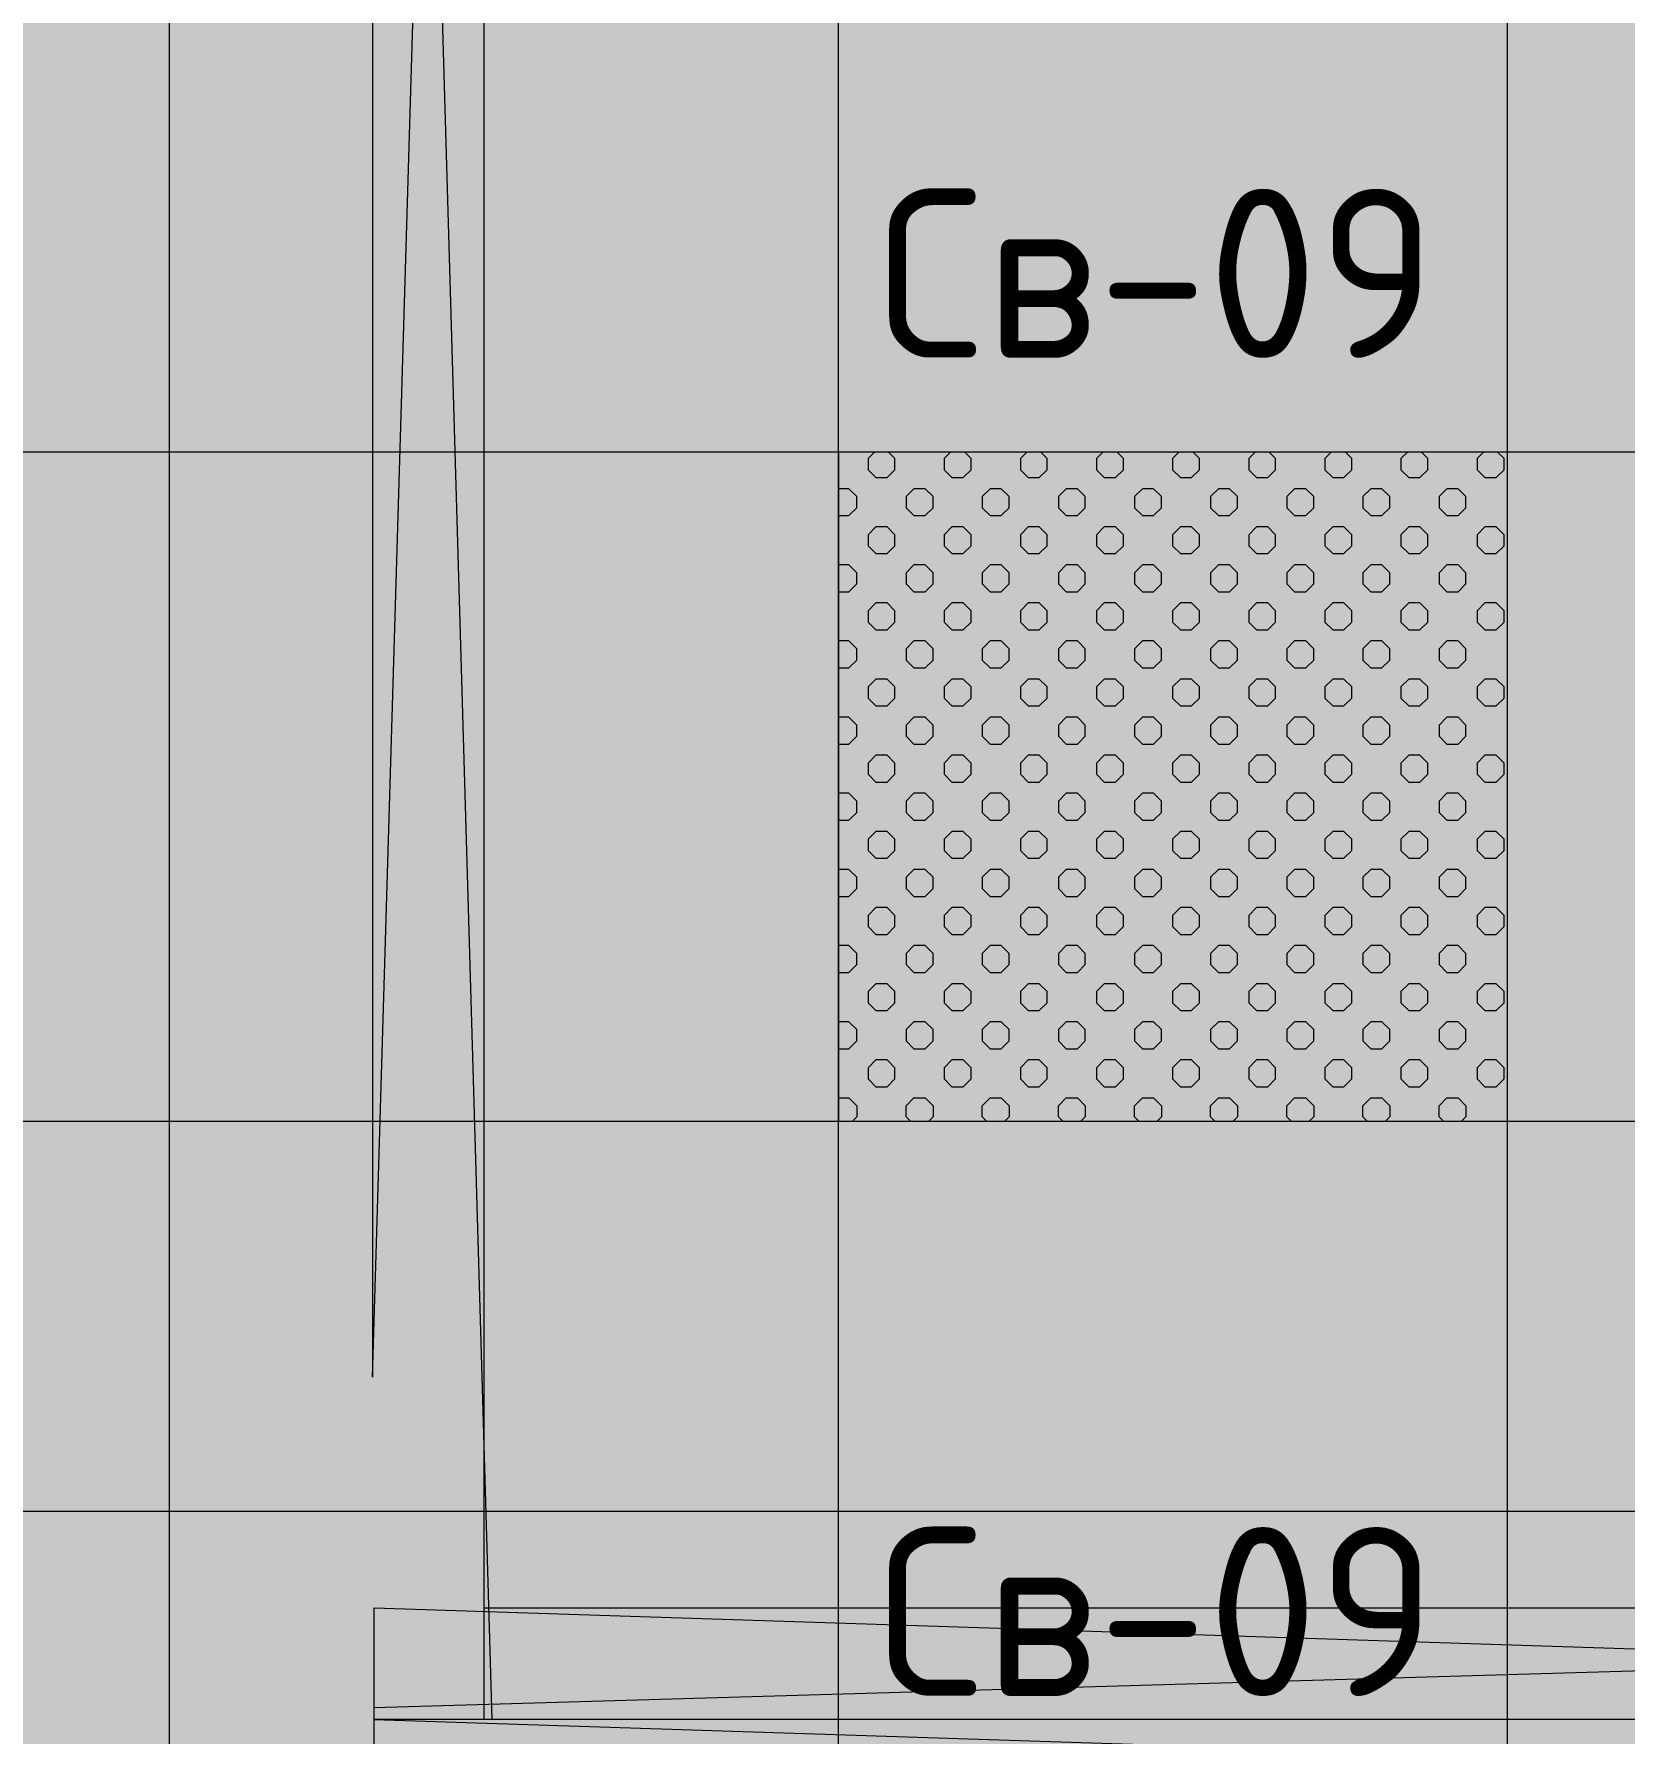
# Model space of a CAD drawing. Header units: millimetres. Extents: x -13069 to 207500, y -71366 to 56785.
# Drawn here: x 170555 to 171982, y 34925 to 36448 of the extents above; entities that cross this region are included whole.
import ezdxf

# ---------------------------------------------------------------- set-up
doc = ezdxf.new("R2010")
doc.units = ezdxf.units.MM
doc.layers.add('PDF _Потолки', color=7, linetype='Continuous', lineweight=5, true_color=0x535353)
doc.layers.add('PDF _Ригели', color=7, linetype='Continuous', true_color=0x959595)
doc.layers.add('PDF _светильники', color=7, linetype='Continuous', true_color=0xffffff)
doc.layers.add('PDF _Текст', color=7, linetype='Continuous')
doc.styles.add('PDF GOST Common', font='GOST_Common.ttf')

msp = doc.modelspace()

# ---------------------------------------------------------------- hatches: boundary and pattern name
at = {"layer": 'PDF _Потолки', "true_color": 0xcae6ff, "transparency": 33554559}
msp.add_hatch(color=254, dxfattribs=at).paths.add_polyline_path([(167977.922, 35239.842), (167977.922, 36244.642), (170279.521, 36244.642), (170279.521, 34656.742), (170429.521, 34656.742), (170429.521, 38515.443), (171388.92, 38499.243), (171388.92, 38361.943), (171808.921, 38361.943), (171808.921, 38492.143), (171925.12, 38490.142), (171910.02, 42957.142), (173810.319, 42957.142), (173840.519, 39227.542), (173296.72, 39236.743), (173283.525, 38467.242), (173299.723, 36362.342), (173843.724, 36362.643), (173858.525, 34529.142), (173713.322, 34529.142), (173713.322, 33554.843), (170429.521, 33554.643), (168905.925, 33554.643), (168905.925, 35239.842)])

# ---------------------------------------------------------------- linework, layer by layer
at = {"layer": 'PDF _Потолки', "color": 7, "lineweight": 13}
for points in [[(170676.622, 38511.27), (170676.622, 33554.658)], [(171276.622, 38501.139), (171276.622, 33554.742)], [(171876.622, 38490.977), (171876.622, 33554.742)], [(173846.025, 36073.342), (170429.521, 36073.342)], [(173850.903, 35473.342), (170429.521, 35473.342)]]:
    msp.add_lwpolyline(points, dxfattribs=at)
at = {"layer": 'PDF _Ригели', "lineweight": 18}
for points in [[(170959.22, 35037.142), (173939.219, 35037.142), (173939.219, 34937.142), (170860.52, 34937.142), (170860.52, 35037.142), (173939.219, 34937.142), (170959.22, 34937.142), (170959.22, 38604.942), (170859.22, 38604.942), (170859.22, 35243.942), (170959.22, 38604.942)], [(170859.22, 38604.942), (170966.124, 34937.142)], [(168815.025, 35123.942), (173853.721, 35123.942)], [(173939.219, 35037.142), (170860.52, 34947.442)], [(173099.223, 34912.643), (173939.219, 34937.142), (173939.219, 34912.643), (170860.52, 34912.643), (170860.52, 34937.142), (171614.219, 34912.643)]]:
    msp.add_lwpolyline(points, dxfattribs=at)
at = {"layer": 'PDF _светильники', "color": 7, "lineweight": 13}
msp.add_lwpolyline([(171277.122, 35473.442), (171877.122, 35473.442), (171877.122, 36073.442), (171277.122, 36073.442)], close=True, dxfattribs=at)
at = {"layer": 'PDF _светильники', "lineweight": 20}
for points in [[(171309.22, 36073.442), (171303.52, 36067.742), (171303.52, 36057.742), (171310.624, 36050.642), (171320.622, 36050.642), (171327.623, 36057.742), (171327.623, 36067.742), (171321.922, 36073.442)], [(171377.525, 36073.442), (171371.824, 36067.742), (171371.824, 36057.742), (171378.819, 36050.642), (171388.822, 36050.642), (171395.921, 36057.742), (171395.921, 36067.742), (171390.22, 36073.442)], [(171445.823, 36073.442), (171440.123, 36067.742), (171440.123, 36057.742), (171447.123, 36050.642), (171457.121, 36050.642), (171464.219, 36057.742), (171464.219, 36067.742), (171458.525, 36073.442)], [(171514.122, 36073.442), (171508.323, 36067.742), (171508.323, 36057.742), (171515.422, 36050.642), (171525.419, 36050.642), (171532.524, 36057.742), (171532.524, 36067.742), (171526.823, 36073.442)], [(171582.322, 36073.442), (171576.622, 36067.742), (171576.622, 36057.742), (171583.72, 36050.642), (171593.724, 36050.642), (171600.822, 36057.742), (171600.822, 36067.742), (171595.024, 36073.442)], [(171650.621, 36073.442), (171644.92, 36067.742), (171644.92, 36057.742), (171652.024, 36050.642), (171662.022, 36050.642), (171669.12, 36057.742), (171669.12, 36067.742), (171663.322, 36073.442)], [(171718.919, 36073.442), (171713.224, 36067.742), (171713.224, 36057.742), (171720.323, 36050.642), (171730.32, 36050.642), (171737.321, 36057.742), (171737.321, 36067.742), (171731.62, 36073.442)], [(171787.223, 36073.442), (171781.523, 36067.742), (171781.523, 36057.742), (171788.523, 36050.642), (171798.521, 36050.642), (171805.619, 36057.742), (171805.619, 36067.742), (171799.925, 36073.442)], [(171855.522, 36073.442), (171849.821, 36067.742), (171849.821, 36057.742), (171856.822, 36050.642), (171866.819, 36050.642), (171873.924, 36057.742), (171873.924, 36067.742), (171868.223, 36073.442)], [(171277.122, 36016.542), (171286.424, 36016.542), (171293.522, 36023.641), (171293.522, 36033.642), (171286.424, 36040.643), (171277.122, 36040.643)], [(171277.122, 35948.242), (171286.424, 35948.242), (171293.522, 35955.342), (171293.522, 35965.342), (171286.424, 35972.442), (171277.122, 35972.442)], [(171277.122, 35879.942), (171286.424, 35879.942), (171293.522, 35887.042), (171293.522, 35897.042), (171286.424, 35904.142), (171277.122, 35904.142)], [(171277.122, 35811.642), (171286.424, 35811.642), (171293.522, 35818.742), (171293.522, 35828.742), (171286.424, 35835.842), (171277.122, 35835.842)], [(171277.122, 35743.443), (171286.424, 35743.443), (171293.522, 35750.442), (171293.522, 35760.443), (171286.424, 35767.543), (171277.122, 35767.543)], [(171277.122, 35675.143), (171286.424, 35675.143), (171293.522, 35682.243), (171293.522, 35692.242), (171286.424, 35699.243), (171277.122, 35699.243)], [(171277.122, 35606.842), (171286.424, 35606.842), (171293.522, 35613.941), (171293.522, 35623.942), (171286.424, 35630.943), (171277.122, 35630.943)], [(171277.122, 35538.542), (171286.424, 35538.542), (171293.522, 35545.642), (171293.522, 35555.642), (171286.424, 35562.742), (171277.122, 35562.742)], [(171277.122, 35494.442), (171286.424, 35494.442), (171293.522, 35487.342), (171293.522, 35477.342), (171289.622, 35473.442)], [(171341.52, 35473.442), (171337.62, 35477.342), (171337.62, 35487.342), (171344.725, 35494.442), (171354.722, 35494.442), (171361.821, 35487.342), (171361.821, 35477.342), (171357.92, 35473.442)], [(171409.825, 35473.442), (171405.925, 35477.342), (171405.925, 35487.342), (171413.023, 35494.442), (171423.02, 35494.442), (171430.119, 35487.342), (171430.119, 35477.342), (171426.225, 35473.442)], [(171478.123, 35473.442), (171474.223, 35477.342), (171474.223, 35487.342), (171481.321, 35494.442), (171491.319, 35494.442), (171498.32, 35487.342), (171498.32, 35477.342), (171494.523, 35473.442)], [(171546.324, 35473.442), (171542.521, 35477.342), (171542.521, 35487.342), (171549.62, 35494.442), (171559.623, 35494.442), (171566.624, 35487.342), (171566.624, 35477.342), (171562.822, 35473.442)], [(171614.622, 35473.442), (171610.82, 35477.342), (171610.82, 35487.342), (171617.82, 35494.442), (171627.824, 35494.442), (171634.922, 35487.342), (171634.922, 35477.342), (171631.022, 35473.442)], [(171682.92, 35473.442), (171679.124, 35477.342), (171679.124, 35487.342), (171686.125, 35494.442), (171696.122, 35494.442), (171703.221, 35487.342), (171703.221, 35477.342), (171699.321, 35473.442)], [(171751.225, 35473.442), (171747.325, 35477.342), (171747.325, 35487.342), (171754.423, 35494.442), (171764.421, 35494.442), (171771.519, 35487.342), (171771.519, 35477.342), (171767.619, 35473.442)], [(171819.523, 35473.442), (171815.623, 35477.342), (171815.623, 35487.342), (171822.721, 35494.442), (171832.719, 35494.442), (171839.823, 35487.342), (171839.823, 35477.342), (171835.923, 35473.442)]]:
    msp.add_lwpolyline(points, dxfattribs=at)
for points in [[(171361.821, 36033.642), (171354.722, 36040.643), (171344.725, 36040.643), (171337.62, 36033.642), (171337.62, 36023.641), (171344.725, 36016.542), (171354.722, 36016.542), (171361.821, 36023.641)], [(171430.119, 36033.642), (171423.02, 36040.643), (171413.023, 36040.643), (171405.925, 36033.642), (171405.925, 36023.641), (171413.023, 36016.542), (171423.02, 36016.542), (171430.119, 36023.641)], [(171498.32, 36033.642), (171491.319, 36040.643), (171481.321, 36040.643), (171474.223, 36033.642), (171474.223, 36023.641), (171481.321, 36016.542), (171491.319, 36016.542), (171498.32, 36023.641)], [(171566.624, 36033.642), (171559.623, 36040.643), (171549.62, 36040.643), (171542.521, 36033.642), (171542.521, 36023.641), (171549.62, 36016.542), (171559.623, 36016.542), (171566.624, 36023.641)], [(171634.922, 36033.642), (171627.824, 36040.643), (171617.82, 36040.643), (171610.82, 36033.642), (171610.82, 36023.641), (171617.82, 36016.542), (171627.824, 36016.542), (171634.922, 36023.641)], [(171703.221, 36033.642), (171696.122, 36040.643), (171686.125, 36040.643), (171679.124, 36033.642), (171679.124, 36023.641), (171686.125, 36016.542), (171696.122, 36016.542), (171703.221, 36023.641)], [(171771.519, 36033.642), (171764.421, 36040.643), (171754.423, 36040.643), (171747.325, 36033.642), (171747.325, 36023.641), (171754.423, 36016.542), (171764.421, 36016.542), (171771.519, 36023.641)], [(171839.823, 36033.642), (171832.719, 36040.643), (171822.721, 36040.643), (171815.623, 36033.642), (171815.623, 36023.641), (171822.721, 36016.542), (171832.719, 36016.542), (171839.823, 36023.641)], [(171327.623, 35999.443), (171320.622, 36006.542), (171310.624, 36006.542), (171303.52, 35999.443), (171303.52, 35989.442), (171310.624, 35982.443), (171320.622, 35982.443), (171327.623, 35989.442)], [(171395.921, 35999.443), (171388.822, 36006.542), (171378.819, 36006.542), (171371.824, 35999.443), (171371.824, 35989.442), (171378.819, 35982.443), (171388.822, 35982.443), (171395.921, 35989.442)], [(171464.219, 35999.443), (171457.121, 36006.542), (171447.123, 36006.542), (171440.123, 35999.443), (171440.123, 35989.442), (171447.123, 35982.443), (171457.121, 35982.443), (171464.219, 35989.442)], [(171532.524, 35999.443), (171525.419, 36006.542), (171515.422, 36006.542), (171508.323, 35999.443), (171508.323, 35989.442), (171515.422, 35982.443), (171525.419, 35982.443), (171532.524, 35989.442)], [(171600.822, 35999.443), (171593.724, 36006.542), (171583.72, 36006.542), (171576.622, 35999.443), (171576.622, 35989.442), (171583.72, 35982.443), (171593.724, 35982.443), (171600.822, 35989.442)], [(171669.12, 35999.443), (171662.022, 36006.542), (171652.024, 36006.542), (171644.92, 35999.443), (171644.92, 35989.442), (171652.024, 35982.443), (171662.022, 35982.443), (171669.12, 35989.442)], [(171737.321, 35999.443), (171730.32, 36006.542), (171720.323, 36006.542), (171713.224, 35999.443), (171713.224, 35989.442), (171720.323, 35982.443), (171730.32, 35982.443), (171737.321, 35989.442)], [(171805.619, 35999.443), (171798.521, 36006.542), (171788.523, 36006.542), (171781.523, 35999.443), (171781.523, 35989.442), (171788.523, 35982.443), (171798.521, 35982.443), (171805.619, 35989.442)], [(171873.924, 35999.443), (171866.819, 36006.542), (171856.822, 36006.542), (171849.821, 35999.443), (171849.821, 35989.442), (171856.822, 35982.443), (171866.819, 35982.443), (171873.924, 35989.442)], [(171361.821, 35965.342), (171354.722, 35972.442), (171344.725, 35972.442), (171337.62, 35965.342), (171337.62, 35955.342), (171344.725, 35948.242), (171354.722, 35948.242), (171361.821, 35955.342)], [(171430.119, 35965.342), (171423.02, 35972.442), (171413.023, 35972.442), (171405.925, 35965.342), (171405.925, 35955.342), (171413.023, 35948.242), (171423.02, 35948.242), (171430.119, 35955.342)], [(171498.32, 35965.342), (171491.319, 35972.442), (171481.321, 35972.442), (171474.223, 35965.342), (171474.223, 35955.342), (171481.321, 35948.242), (171491.319, 35948.242), (171498.32, 35955.342)], [(171566.624, 35965.342), (171559.623, 35972.442), (171549.62, 35972.442), (171542.521, 35965.342), (171542.521, 35955.342), (171549.62, 35948.242), (171559.623, 35948.242), (171566.624, 35955.342)], [(171634.922, 35965.342), (171627.824, 35972.442), (171617.82, 35972.442), (171610.82, 35965.342), (171610.82, 35955.342), (171617.82, 35948.242), (171627.824, 35948.242), (171634.922, 35955.342)], [(171703.221, 35965.342), (171696.122, 35972.442), (171686.125, 35972.442), (171679.124, 35965.342), (171679.124, 35955.342), (171686.125, 35948.242), (171696.122, 35948.242), (171703.221, 35955.342)], [(171771.519, 35965.342), (171764.421, 35972.442), (171754.423, 35972.442), (171747.325, 35965.342), (171747.325, 35955.342), (171754.423, 35948.242), (171764.421, 35948.242), (171771.519, 35955.342)], [(171839.823, 35965.342), (171832.719, 35972.442), (171822.721, 35972.442), (171815.623, 35965.342), (171815.623, 35955.342), (171822.721, 35948.242), (171832.719, 35948.242), (171839.823, 35955.342)], [(171327.623, 35931.143), (171320.622, 35938.243), (171310.624, 35938.243), (171303.52, 35931.143), (171303.52, 35921.142), (171310.624, 35914.143), (171320.622, 35914.143), (171327.623, 35921.142)], [(171395.921, 35931.143), (171388.822, 35938.243), (171378.819, 35938.243), (171371.824, 35931.143), (171371.824, 35921.142), (171378.819, 35914.143), (171388.822, 35914.143), (171395.921, 35921.142)], [(171464.219, 35931.143), (171457.121, 35938.243), (171447.123, 35938.243), (171440.123, 35931.143), (171440.123, 35921.142), (171447.123, 35914.143), (171457.121, 35914.143), (171464.219, 35921.142)], [(171532.524, 35931.143), (171525.419, 35938.243), (171515.422, 35938.243), (171508.323, 35931.143), (171508.323, 35921.142), (171515.422, 35914.143), (171525.419, 35914.143), (171532.524, 35921.142)], [(171600.822, 35931.143), (171593.724, 35938.243), (171583.72, 35938.243), (171576.622, 35931.143), (171576.622, 35921.142), (171583.72, 35914.143), (171593.724, 35914.143), (171600.822, 35921.142)], [(171669.12, 35931.143), (171662.022, 35938.243), (171652.024, 35938.243), (171644.92, 35931.143), (171644.92, 35921.142), (171652.024, 35914.143), (171662.022, 35914.143), (171669.12, 35921.142)], [(171737.321, 35931.143), (171730.32, 35938.243), (171720.323, 35938.243), (171713.224, 35931.143), (171713.224, 35921.142), (171720.323, 35914.143), (171730.32, 35914.143), (171737.321, 35921.142)], [(171805.619, 35931.143), (171798.521, 35938.243), (171788.523, 35938.243), (171781.523, 35931.143), (171781.523, 35921.142), (171788.523, 35914.143), (171798.521, 35914.143), (171805.619, 35921.142)], [(171873.924, 35931.143), (171866.819, 35938.243), (171856.822, 35938.243), (171849.821, 35931.143), (171849.821, 35921.142), (171856.822, 35914.143), (171866.819, 35914.143), (171873.924, 35921.142)], [(171361.821, 35897.042), (171354.722, 35904.142), (171344.725, 35904.142), (171337.62, 35897.042), (171337.62, 35887.042), (171344.725, 35879.942), (171354.722, 35879.942), (171361.821, 35887.042)], [(171430.119, 35897.042), (171423.02, 35904.142), (171413.023, 35904.142), (171405.925, 35897.042), (171405.925, 35887.042), (171413.023, 35879.942), (171423.02, 35879.942), (171430.119, 35887.042)], [(171498.32, 35897.042), (171491.319, 35904.142), (171481.321, 35904.142), (171474.223, 35897.042), (171474.223, 35887.042), (171481.321, 35879.942), (171491.319, 35879.942), (171498.32, 35887.042)], [(171566.624, 35897.042), (171559.623, 35904.142), (171549.62, 35904.142), (171542.521, 35897.042), (171542.521, 35887.042), (171549.62, 35879.942), (171559.623, 35879.942), (171566.624, 35887.042)], [(171634.922, 35897.042), (171627.824, 35904.142), (171617.82, 35904.142), (171610.82, 35897.042), (171610.82, 35887.042), (171617.82, 35879.942), (171627.824, 35879.942), (171634.922, 35887.042)], [(171703.221, 35897.042), (171696.122, 35904.142), (171686.125, 35904.142), (171679.124, 35897.042), (171679.124, 35887.042), (171686.125, 35879.942), (171696.122, 35879.942), (171703.221, 35887.042)], [(171771.519, 35897.042), (171764.421, 35904.142), (171754.423, 35904.142), (171747.325, 35897.042), (171747.325, 35887.042), (171754.423, 35879.942), (171764.421, 35879.942), (171771.519, 35887.042)], [(171839.823, 35897.042), (171832.719, 35904.142), (171822.721, 35904.142), (171815.623, 35897.042), (171815.623, 35887.042), (171822.721, 35879.942), (171832.719, 35879.942), (171839.823, 35887.042)], [(171327.623, 35862.942), (171320.622, 35869.943), (171310.624, 35869.943), (171303.52, 35862.942), (171303.52, 35852.943), (171310.624, 35845.841), (171320.622, 35845.841), (171327.623, 35852.943)], [(171395.921, 35862.942), (171388.822, 35869.943), (171378.819, 35869.943), (171371.824, 35862.942), (171371.824, 35852.943), (171378.819, 35845.841), (171388.822, 35845.841), (171395.921, 35852.943)], [(171464.219, 35862.942), (171457.121, 35869.943), (171447.123, 35869.943), (171440.123, 35862.942), (171440.123, 35852.943), (171447.123, 35845.841), (171457.121, 35845.841), (171464.219, 35852.943)], [(171532.524, 35862.942), (171525.419, 35869.943), (171515.422, 35869.943), (171508.323, 35862.942), (171508.323, 35852.943), (171515.422, 35845.841), (171525.419, 35845.841), (171532.524, 35852.943)], [(171600.822, 35862.942), (171593.724, 35869.943), (171583.72, 35869.943), (171576.622, 35862.942), (171576.622, 35852.943), (171583.72, 35845.841), (171593.724, 35845.841), (171600.822, 35852.943)], [(171669.12, 35862.942), (171662.022, 35869.943), (171652.024, 35869.943), (171644.92, 35862.942), (171644.92, 35852.943), (171652.024, 35845.841), (171662.022, 35845.841), (171669.12, 35852.943)], [(171737.321, 35862.942), (171730.32, 35869.943), (171720.323, 35869.943), (171713.224, 35862.942), (171713.224, 35852.943), (171720.323, 35845.841), (171730.32, 35845.841), (171737.321, 35852.943)], [(171805.619, 35862.942), (171798.521, 35869.943), (171788.523, 35869.943), (171781.523, 35862.942), (171781.523, 35852.943), (171788.523, 35845.841), (171798.521, 35845.841), (171805.619, 35852.943)], [(171873.924, 35862.942), (171866.819, 35869.943), (171856.822, 35869.943), (171849.821, 35862.942), (171849.821, 35852.943), (171856.822, 35845.841), (171866.819, 35845.841), (171873.924, 35852.943)], [(171361.821, 35828.742), (171354.722, 35835.842), (171344.725, 35835.842), (171337.62, 35828.742), (171337.62, 35818.742), (171344.725, 35811.642), (171354.722, 35811.642), (171361.821, 35818.742)], [(171430.119, 35828.742), (171423.02, 35835.842), (171413.023, 35835.842), (171405.925, 35828.742), (171405.925, 35818.742), (171413.023, 35811.642), (171423.02, 35811.642), (171430.119, 35818.742)], [(171498.32, 35828.742), (171491.319, 35835.842), (171481.321, 35835.842), (171474.223, 35828.742), (171474.223, 35818.742), (171481.321, 35811.642), (171491.319, 35811.642), (171498.32, 35818.742)], [(171566.624, 35828.742), (171559.623, 35835.842), (171549.62, 35835.842), (171542.521, 35828.742), (171542.521, 35818.742), (171549.62, 35811.642), (171559.623, 35811.642), (171566.624, 35818.742)], [(171634.922, 35828.742), (171627.824, 35835.842), (171617.82, 35835.842), (171610.82, 35828.742), (171610.82, 35818.742), (171617.82, 35811.642), (171627.824, 35811.642), (171634.922, 35818.742)], [(171703.221, 35828.742), (171696.122, 35835.842), (171686.125, 35835.842), (171679.124, 35828.742), (171679.124, 35818.742), (171686.125, 35811.642), (171696.122, 35811.642), (171703.221, 35818.742)], [(171771.519, 35828.742), (171764.421, 35835.842), (171754.423, 35835.842), (171747.325, 35828.742), (171747.325, 35818.742), (171754.423, 35811.642), (171764.421, 35811.642), (171771.519, 35818.742)], [(171839.823, 35828.742), (171832.719, 35835.842), (171822.721, 35835.842), (171815.623, 35828.742), (171815.623, 35818.742), (171822.721, 35811.642), (171832.719, 35811.642), (171839.823, 35818.742)], [(171327.623, 35794.642), (171320.622, 35801.643), (171310.624, 35801.643), (171303.52, 35794.642), (171303.52, 35784.642), (171310.624, 35777.542), (171320.622, 35777.542), (171327.623, 35784.642)], [(171395.921, 35794.642), (171388.822, 35801.643), (171378.819, 35801.643), (171371.824, 35794.642), (171371.824, 35784.642), (171378.819, 35777.542), (171388.822, 35777.542), (171395.921, 35784.642)], [(171464.219, 35794.642), (171457.121, 35801.643), (171447.123, 35801.643), (171440.123, 35794.642), (171440.123, 35784.642), (171447.123, 35777.542), (171457.121, 35777.542), (171464.219, 35784.642)], [(171532.524, 35794.642), (171525.419, 35801.643), (171515.422, 35801.643), (171508.323, 35794.642), (171508.323, 35784.642), (171515.422, 35777.542), (171525.419, 35777.542), (171532.524, 35784.642)], [(171600.822, 35794.642), (171593.724, 35801.643), (171583.72, 35801.643), (171576.622, 35794.642), (171576.622, 35784.642), (171583.72, 35777.542), (171593.724, 35777.542), (171600.822, 35784.642)], [(171669.12, 35794.642), (171662.022, 35801.643), (171652.024, 35801.643), (171644.92, 35794.642), (171644.92, 35784.642), (171652.024, 35777.542), (171662.022, 35777.542), (171669.12, 35784.642)], [(171737.321, 35794.642), (171730.32, 35801.643), (171720.323, 35801.643), (171713.224, 35794.642), (171713.224, 35784.642), (171720.323, 35777.542), (171730.32, 35777.542), (171737.321, 35784.642)], [(171805.619, 35794.642), (171798.521, 35801.643), (171788.523, 35801.643), (171781.523, 35794.642), (171781.523, 35784.642), (171788.523, 35777.542), (171798.521, 35777.542), (171805.619, 35784.642)], [(171873.924, 35794.642), (171866.819, 35801.643), (171856.822, 35801.643), (171849.821, 35794.642), (171849.821, 35784.642), (171856.822, 35777.542), (171866.819, 35777.542), (171873.924, 35784.642)], [(171361.821, 35760.443), (171354.722, 35767.543), (171344.725, 35767.543), (171337.62, 35760.443), (171337.62, 35750.442), (171344.725, 35743.443), (171354.722, 35743.443), (171361.821, 35750.442)], [(171430.119, 35760.443), (171423.02, 35767.543), (171413.023, 35767.543), (171405.925, 35760.443), (171405.925, 35750.442), (171413.023, 35743.443), (171423.02, 35743.443), (171430.119, 35750.442)], [(171498.32, 35760.443), (171491.319, 35767.543), (171481.321, 35767.543), (171474.223, 35760.443), (171474.223, 35750.442), (171481.321, 35743.443), (171491.319, 35743.443), (171498.32, 35750.442)], [(171566.624, 35760.443), (171559.623, 35767.543), (171549.62, 35767.543), (171542.521, 35760.443), (171542.521, 35750.442), (171549.62, 35743.443), (171559.623, 35743.443), (171566.624, 35750.442)], [(171634.922, 35760.443), (171627.824, 35767.543), (171617.82, 35767.543), (171610.82, 35760.443), (171610.82, 35750.442), (171617.82, 35743.443), (171627.824, 35743.443), (171634.922, 35750.442)], [(171703.221, 35760.443), (171696.122, 35767.543), (171686.125, 35767.543), (171679.124, 35760.443), (171679.124, 35750.442), (171686.125, 35743.443), (171696.122, 35743.443), (171703.221, 35750.442)], [(171771.519, 35760.443), (171764.421, 35767.543), (171754.423, 35767.543), (171747.325, 35760.443), (171747.325, 35750.442), (171754.423, 35743.443), (171764.421, 35743.443), (171771.519, 35750.442)], [(171839.823, 35760.443), (171832.719, 35767.543), (171822.721, 35767.543), (171815.623, 35760.443), (171815.623, 35750.442), (171822.721, 35743.443), (171832.719, 35743.443), (171839.823, 35750.442)], [(171327.623, 35726.342), (171320.622, 35733.442), (171310.624, 35733.442), (171303.52, 35726.342), (171303.52, 35716.342), (171310.624, 35709.242), (171320.622, 35709.242), (171327.623, 35716.342)], [(171395.921, 35726.342), (171388.822, 35733.442), (171378.819, 35733.442), (171371.824, 35726.342), (171371.824, 35716.342), (171378.819, 35709.242), (171388.822, 35709.242), (171395.921, 35716.342)], [(171464.219, 35726.342), (171457.121, 35733.442), (171447.123, 35733.442), (171440.123, 35726.342), (171440.123, 35716.342), (171447.123, 35709.242), (171457.121, 35709.242), (171464.219, 35716.342)], [(171532.524, 35726.342), (171525.419, 35733.442), (171515.422, 35733.442), (171508.323, 35726.342), (171508.323, 35716.342), (171515.422, 35709.242), (171525.419, 35709.242), (171532.524, 35716.342)], [(171600.822, 35726.342), (171593.724, 35733.442), (171583.72, 35733.442), (171576.622, 35726.342), (171576.622, 35716.342), (171583.72, 35709.242), (171593.724, 35709.242), (171600.822, 35716.342)], [(171669.12, 35726.342), (171662.022, 35733.442), (171652.024, 35733.442), (171644.92, 35726.342), (171644.92, 35716.342), (171652.024, 35709.242), (171662.022, 35709.242), (171669.12, 35716.342)], [(171737.321, 35726.342), (171730.32, 35733.442), (171720.323, 35733.442), (171713.224, 35726.342), (171713.224, 35716.342), (171720.323, 35709.242), (171730.32, 35709.242), (171737.321, 35716.342)], [(171805.619, 35726.342), (171798.521, 35733.442), (171788.523, 35733.442), (171781.523, 35726.342), (171781.523, 35716.342), (171788.523, 35709.242), (171798.521, 35709.242), (171805.619, 35716.342)], [(171873.924, 35726.342), (171866.819, 35733.442), (171856.822, 35733.442), (171849.821, 35726.342), (171849.821, 35716.342), (171856.822, 35709.242), (171866.819, 35709.242), (171873.924, 35716.342)], [(171361.821, 35692.242), (171354.722, 35699.243), (171344.725, 35699.243), (171337.62, 35692.242), (171337.62, 35682.243), (171344.725, 35675.143), (171354.722, 35675.143), (171361.821, 35682.243)], [(171430.119, 35692.242), (171423.02, 35699.243), (171413.023, 35699.243), (171405.925, 35692.242), (171405.925, 35682.243), (171413.023, 35675.143), (171423.02, 35675.143), (171430.119, 35682.243)], [(171498.32, 35692.242), (171491.319, 35699.243), (171481.321, 35699.243), (171474.223, 35692.242), (171474.223, 35682.243), (171481.321, 35675.143), (171491.319, 35675.143), (171498.32, 35682.243)], [(171566.624, 35692.242), (171559.623, 35699.243), (171549.62, 35699.243), (171542.521, 35692.242), (171542.521, 35682.243), (171549.62, 35675.143), (171559.623, 35675.143), (171566.624, 35682.243)], [(171634.922, 35692.242), (171627.824, 35699.243), (171617.82, 35699.243), (171610.82, 35692.242), (171610.82, 35682.243), (171617.82, 35675.143), (171627.824, 35675.143), (171634.922, 35682.243)], [(171703.221, 35692.242), (171696.122, 35699.243), (171686.125, 35699.243), (171679.124, 35692.242), (171679.124, 35682.243), (171686.125, 35675.143), (171696.122, 35675.143), (171703.221, 35682.243)], [(171771.519, 35692.242), (171764.421, 35699.243), (171754.423, 35699.243), (171747.325, 35692.242), (171747.325, 35682.243), (171754.423, 35675.143), (171764.421, 35675.143), (171771.519, 35682.243)], [(171839.823, 35692.242), (171832.719, 35699.243), (171822.721, 35699.243), (171815.623, 35692.242), (171815.623, 35682.243), (171822.721, 35675.143), (171832.719, 35675.143), (171839.823, 35682.243)], [(171327.623, 35658.042), (171320.622, 35665.142), (171310.624, 35665.142), (171303.52, 35658.042), (171303.52, 35648.042), (171310.624, 35640.942), (171320.622, 35640.942), (171327.623, 35648.042)], [(171395.921, 35658.042), (171388.822, 35665.142), (171378.819, 35665.142), (171371.824, 35658.042), (171371.824, 35648.042), (171378.819, 35640.942), (171388.822, 35640.942), (171395.921, 35648.042)], [(171464.219, 35658.042), (171457.121, 35665.142), (171447.123, 35665.142), (171440.123, 35658.042), (171440.123, 35648.042), (171447.123, 35640.942), (171457.121, 35640.942), (171464.219, 35648.042)], [(171532.524, 35658.042), (171525.419, 35665.142), (171515.422, 35665.142), (171508.323, 35658.042), (171508.323, 35648.042), (171515.422, 35640.942), (171525.419, 35640.942), (171532.524, 35648.042)], [(171600.822, 35658.042), (171593.724, 35665.142), (171583.72, 35665.142), (171576.622, 35658.042), (171576.622, 35648.042), (171583.72, 35640.942), (171593.724, 35640.942), (171600.822, 35648.042)], [(171669.12, 35658.042), (171662.022, 35665.142), (171652.024, 35665.142), (171644.92, 35658.042), (171644.92, 35648.042), (171652.024, 35640.942), (171662.022, 35640.942), (171669.12, 35648.042)], [(171737.321, 35658.042), (171730.32, 35665.142), (171720.323, 35665.142), (171713.224, 35658.042), (171713.224, 35648.042), (171720.323, 35640.942), (171730.32, 35640.942), (171737.321, 35648.042)], [(171805.619, 35658.042), (171798.521, 35665.142), (171788.523, 35665.142), (171781.523, 35658.042), (171781.523, 35648.042), (171788.523, 35640.942), (171798.521, 35640.942), (171805.619, 35648.042)], [(171873.924, 35658.042), (171866.819, 35665.142), (171856.822, 35665.142), (171849.821, 35658.042), (171849.821, 35648.042), (171856.822, 35640.942), (171866.819, 35640.942), (171873.924, 35648.042)], [(171361.821, 35623.942), (171354.722, 35630.943), (171344.725, 35630.943), (171337.62, 35623.942), (171337.62, 35613.941), (171344.725, 35606.842), (171354.722, 35606.842), (171361.821, 35613.941)], [(171430.119, 35623.942), (171423.02, 35630.943), (171413.023, 35630.943), (171405.925, 35623.942), (171405.925, 35613.941), (171413.023, 35606.842), (171423.02, 35606.842), (171430.119, 35613.941)], [(171498.32, 35623.942), (171491.319, 35630.943), (171481.321, 35630.943), (171474.223, 35623.942), (171474.223, 35613.941), (171481.321, 35606.842), (171491.319, 35606.842), (171498.32, 35613.941)], [(171566.624, 35623.942), (171559.623, 35630.943), (171549.62, 35630.943), (171542.521, 35623.942), (171542.521, 35613.941), (171549.62, 35606.842), (171559.623, 35606.842), (171566.624, 35613.941)], [(171634.922, 35623.942), (171627.824, 35630.943), (171617.82, 35630.943), (171610.82, 35623.942), (171610.82, 35613.941), (171617.82, 35606.842), (171627.824, 35606.842), (171634.922, 35613.941)], [(171703.221, 35623.942), (171696.122, 35630.943), (171686.125, 35630.943), (171679.124, 35623.942), (171679.124, 35613.941), (171686.125, 35606.842), (171696.122, 35606.842), (171703.221, 35613.941)], [(171771.519, 35623.942), (171764.421, 35630.943), (171754.423, 35630.943), (171747.325, 35623.942), (171747.325, 35613.941), (171754.423, 35606.842), (171764.421, 35606.842), (171771.519, 35613.941)], [(171839.823, 35623.942), (171832.719, 35630.943), (171822.721, 35630.943), (171815.623, 35623.942), (171815.623, 35613.941), (171822.721, 35606.842), (171832.719, 35606.842), (171839.823, 35613.941)], [(171327.623, 35589.743), (171320.622, 35596.842), (171310.624, 35596.842), (171303.52, 35589.743), (171303.52, 35579.742), (171310.624, 35572.743), (171320.622, 35572.743), (171327.623, 35579.742)], [(171395.921, 35589.743), (171388.822, 35596.842), (171378.819, 35596.842), (171371.824, 35589.743), (171371.824, 35579.742), (171378.819, 35572.743), (171388.822, 35572.743), (171395.921, 35579.742)], [(171464.219, 35589.743), (171457.121, 35596.842), (171447.123, 35596.842), (171440.123, 35589.743), (171440.123, 35579.742), (171447.123, 35572.743), (171457.121, 35572.743), (171464.219, 35579.742)], [(171532.524, 35589.743), (171525.419, 35596.842), (171515.422, 35596.842), (171508.323, 35589.743), (171508.323, 35579.742), (171515.422, 35572.743), (171525.419, 35572.743), (171532.524, 35579.742)], [(171600.822, 35589.743), (171593.724, 35596.842), (171583.72, 35596.842), (171576.622, 35589.743), (171576.622, 35579.742), (171583.72, 35572.743), (171593.724, 35572.743), (171600.822, 35579.742)], [(171669.12, 35589.743), (171662.022, 35596.842), (171652.024, 35596.842), (171644.92, 35589.743), (171644.92, 35579.742), (171652.024, 35572.743), (171662.022, 35572.743), (171669.12, 35579.742)], [(171737.321, 35589.743), (171730.32, 35596.842), (171720.323, 35596.842), (171713.224, 35589.743), (171713.224, 35579.742), (171720.323, 35572.743), (171730.32, 35572.743), (171737.321, 35579.742)], [(171805.619, 35589.743), (171798.521, 35596.842), (171788.523, 35596.842), (171781.523, 35589.743), (171781.523, 35579.742), (171788.523, 35572.743), (171798.521, 35572.743), (171805.619, 35579.742)], [(171873.924, 35589.743), (171866.819, 35596.842), (171856.822, 35596.842), (171849.821, 35589.743), (171849.821, 35579.742), (171856.822, 35572.743), (171866.819, 35572.743), (171873.924, 35579.742)], [(171361.821, 35555.642), (171354.722, 35562.742), (171344.725, 35562.742), (171337.62, 35555.642), (171337.62, 35545.642), (171344.725, 35538.542), (171354.722, 35538.542), (171361.821, 35545.642)], [(171430.119, 35555.642), (171423.02, 35562.742), (171413.023, 35562.742), (171405.925, 35555.642), (171405.925, 35545.642), (171413.023, 35538.542), (171423.02, 35538.542), (171430.119, 35545.642)], [(171498.32, 35555.642), (171491.319, 35562.742), (171481.321, 35562.742), (171474.223, 35555.642), (171474.223, 35545.642), (171481.321, 35538.542), (171491.319, 35538.542), (171498.32, 35545.642)], [(171566.624, 35555.642), (171559.623, 35562.742), (171549.62, 35562.742), (171542.521, 35555.642), (171542.521, 35545.642), (171549.62, 35538.542), (171559.623, 35538.542), (171566.624, 35545.642)], [(171634.922, 35555.642), (171627.824, 35562.742), (171617.82, 35562.742), (171610.82, 35555.642), (171610.82, 35545.642), (171617.82, 35538.542), (171627.824, 35538.542), (171634.922, 35545.642)], [(171703.221, 35555.642), (171696.122, 35562.742), (171686.125, 35562.742), (171679.124, 35555.642), (171679.124, 35545.642), (171686.125, 35538.542), (171696.122, 35538.542), (171703.221, 35545.642)], [(171771.519, 35555.642), (171764.421, 35562.742), (171754.423, 35562.742), (171747.325, 35555.642), (171747.325, 35545.642), (171754.423, 35538.542), (171764.421, 35538.542), (171771.519, 35545.642)], [(171839.823, 35555.642), (171832.719, 35562.742), (171822.721, 35562.742), (171815.623, 35555.642), (171815.623, 35545.642), (171822.721, 35538.542), (171832.719, 35538.542), (171839.823, 35545.642)], [(171327.623, 35521.443), (171320.622, 35528.543), (171310.624, 35528.543), (171303.52, 35521.443), (171303.52, 35511.442), (171310.624, 35504.443), (171320.622, 35504.443), (171327.623, 35511.442)], [(171395.921, 35521.443), (171388.822, 35528.543), (171378.819, 35528.543), (171371.824, 35521.443), (171371.824, 35511.442), (171378.819, 35504.443), (171388.822, 35504.443), (171395.921, 35511.442)], [(171464.219, 35521.443), (171457.121, 35528.543), (171447.123, 35528.543), (171440.123, 35521.443), (171440.123, 35511.442), (171447.123, 35504.443), (171457.121, 35504.443), (171464.219, 35511.442)], [(171532.524, 35521.443), (171525.419, 35528.543), (171515.422, 35528.543), (171508.323, 35521.443), (171508.323, 35511.442), (171515.422, 35504.443), (171525.419, 35504.443), (171532.524, 35511.442)], [(171600.822, 35521.443), (171593.724, 35528.543), (171583.72, 35528.543), (171576.622, 35521.443), (171576.622, 35511.442), (171583.72, 35504.443), (171593.724, 35504.443), (171600.822, 35511.442)], [(171669.12, 35521.443), (171662.022, 35528.543), (171652.024, 35528.543), (171644.92, 35521.443), (171644.92, 35511.442), (171652.024, 35504.443), (171662.022, 35504.443), (171669.12, 35511.442)], [(171737.321, 35521.443), (171730.32, 35528.543), (171720.323, 35528.543), (171713.224, 35521.443), (171713.224, 35511.442), (171720.323, 35504.443), (171730.32, 35504.443), (171737.321, 35511.442)], [(171805.619, 35521.443), (171798.521, 35528.543), (171788.523, 35528.543), (171781.523, 35521.443), (171781.523, 35511.442), (171788.523, 35504.443), (171798.521, 35504.443), (171805.619, 35511.442)], [(171873.924, 35521.443), (171866.819, 35528.543), (171856.822, 35528.543), (171849.821, 35521.443), (171849.821, 35511.442), (171856.822, 35504.443), (171866.819, 35504.443), (171873.924, 35511.442)]]:
    msp.add_lwpolyline(points, close=True, dxfattribs=at)
at = {"layer": 'PDF _светильники', "color": 53, "lineweight": 0, "true_color": 0xf7e046, "transparency": 33554559}
msp.add_solid([(171277.122, 35473.442), (171877.122, 35473.442), (171277.122, 36073.442), (171877.122, 36073.442)], dxfattribs=at)

# ---------------------------------------------------------------- texts
at = {"layer": 'PDF _Текст', "char_height": 151.5063, "attachment_point": 4, "style": 'PDF GOST Common'}
for insert in [(171311.711, 36233.838), (171311.711, 35033.83)]:
    msp.add_mtext('Св-09', dxfattribs=dict(at, insert=insert))

doc.saveas('drawing.dxf')
